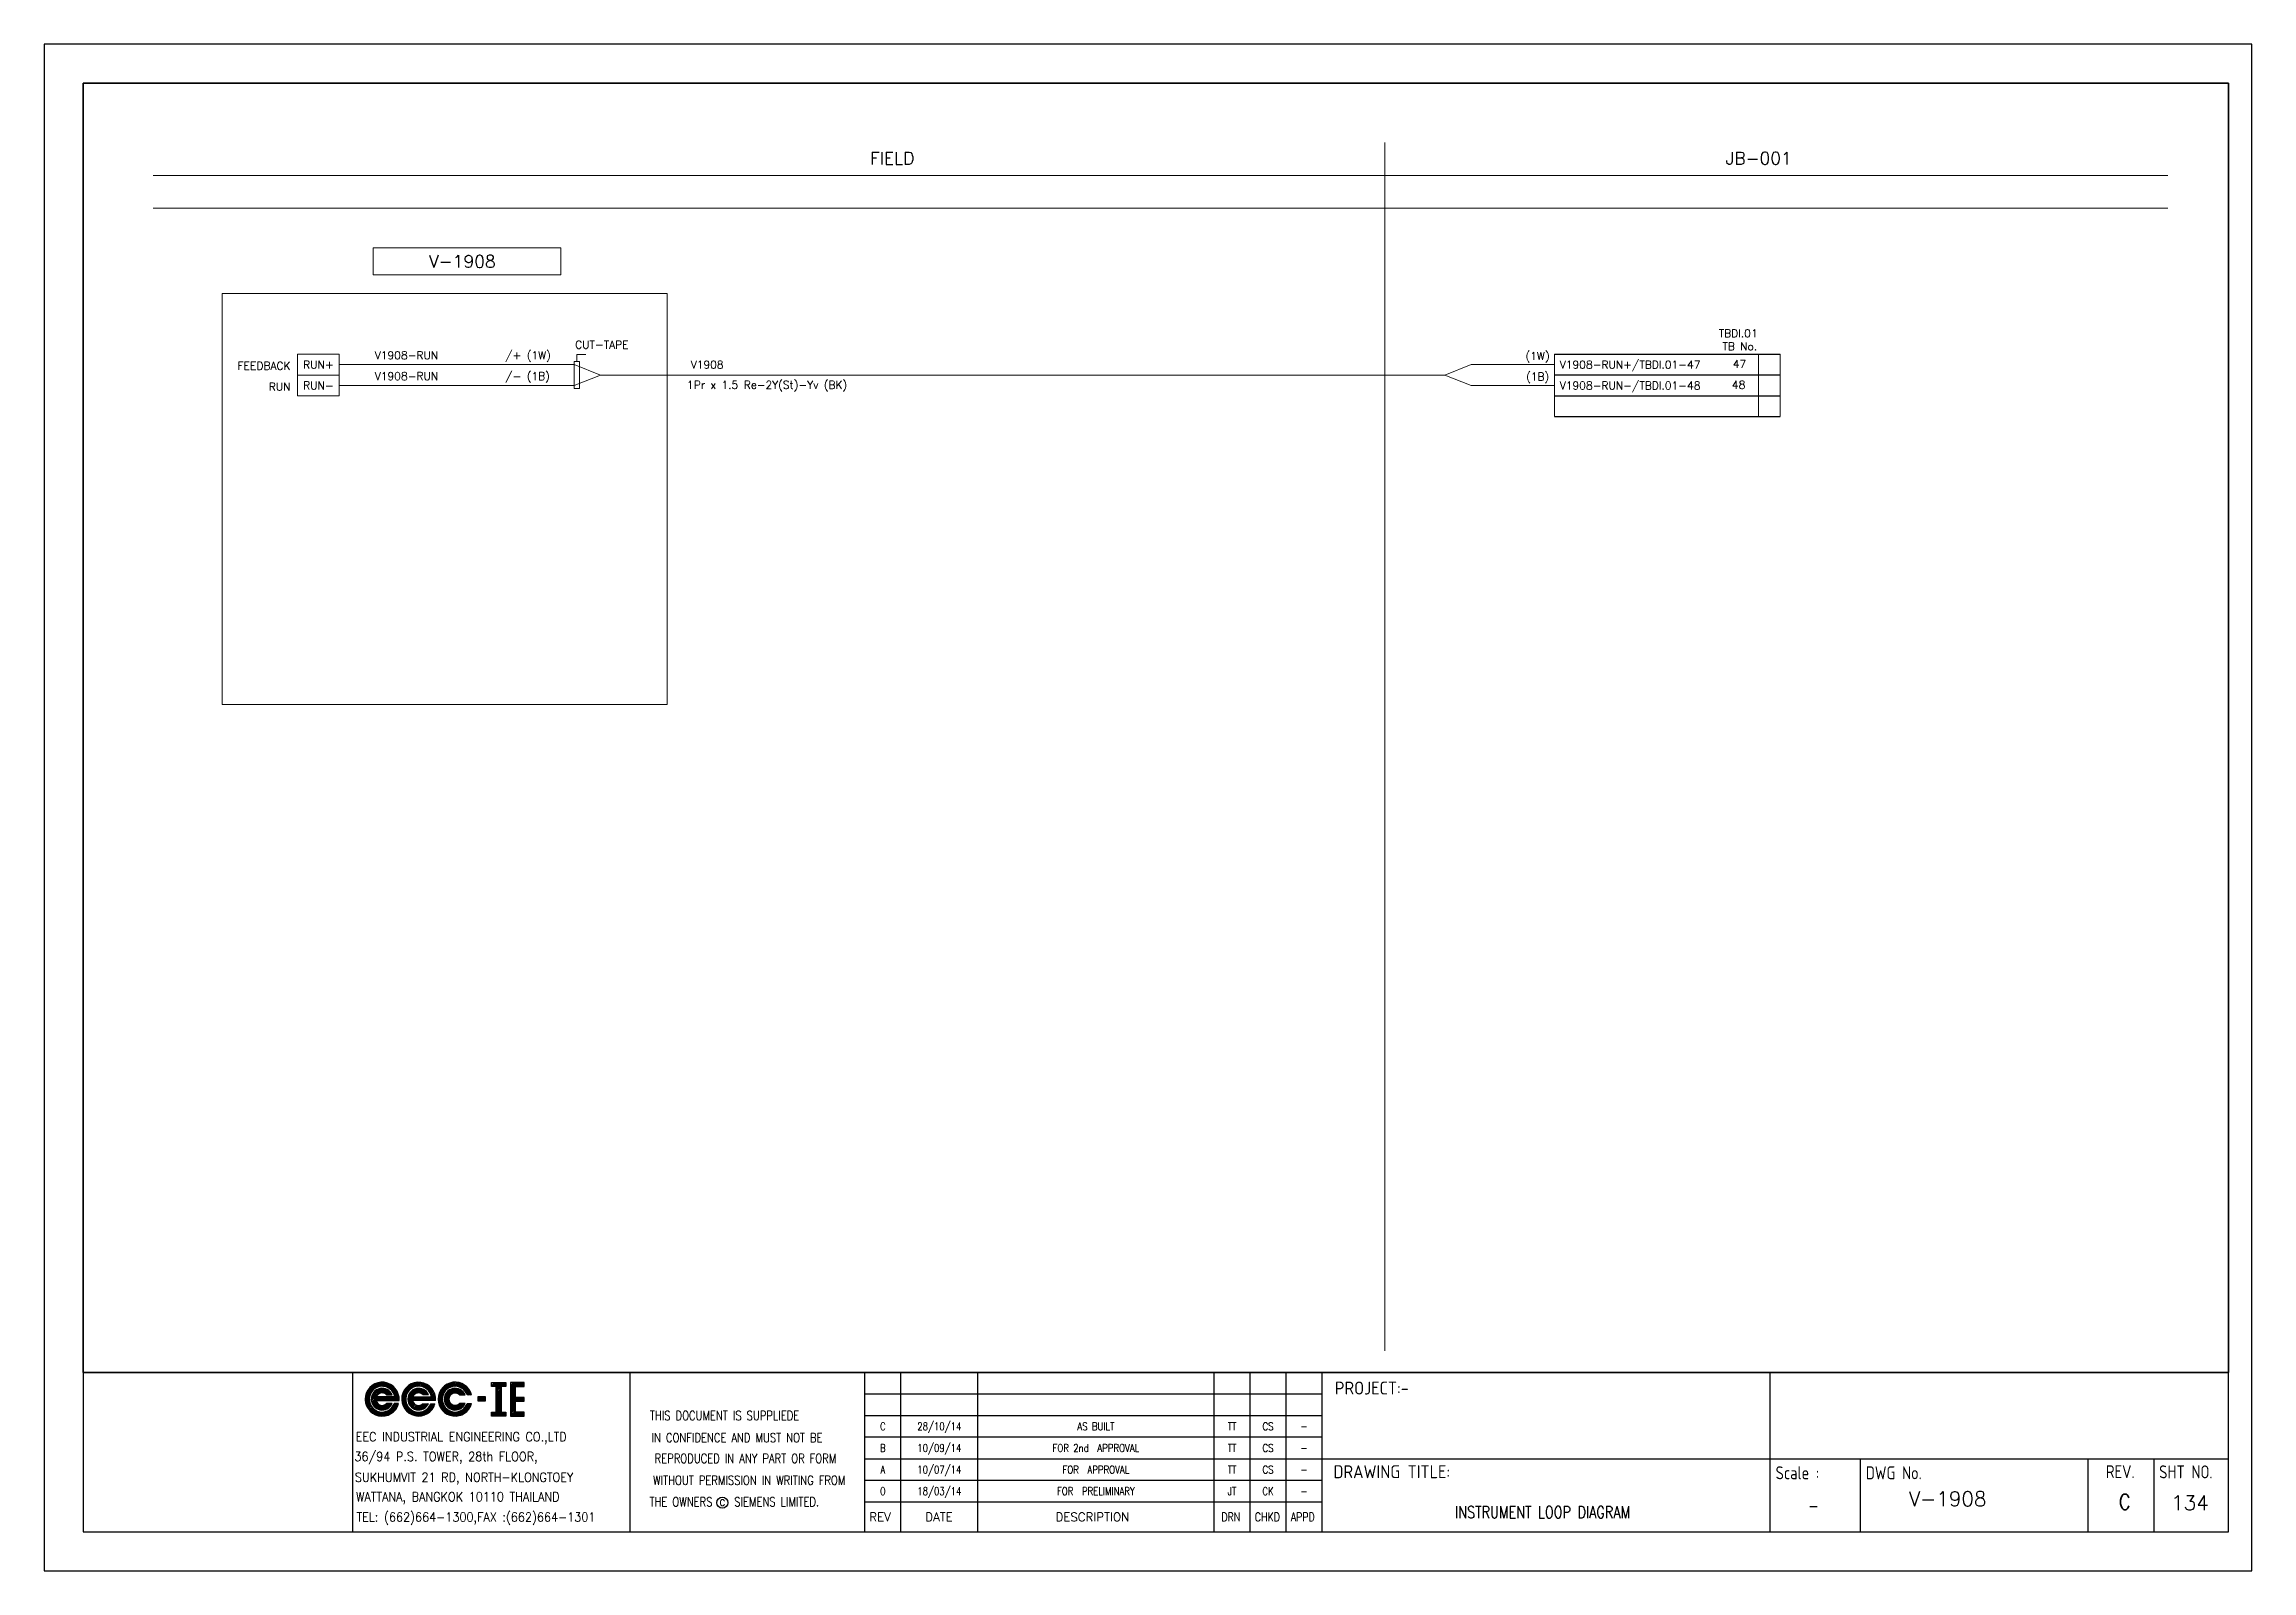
# Model space of a CAD drawing. Header units: millimetres. Extents: x -14942 to 24072, y -50285 to 2207.
# Drawn here: x 19751.4 to 20174.4, y -1540.9 to -1248.4 of the extents above; entities that cross this region are included whole.
import ezdxf
from ezdxf.enums import TextEntityAlignment as Align

# ---------------------------------------------------------------- set-up
doc = ezdxf.new("R2010")
doc.units = ezdxf.units.MM
doc.header["$MEASUREMENT"] = 0
doc.layers.get('0').update_dxf_attribs({"linetype": 'CONTINUOUS'})
for name, color, linetype in [('52049_PAPER A4$0$Frame_A1', 253, 'CONTINUOUS'), ('BORDER', 3, 'CONTINUOUS'), ('INSTRU', 4, 'CONTINUOUS'), ('INSTRUMENT', 1, 'CONTINUOUS'), ('LINE', 3, 'CONTINUOUS'), ('TEXT', 2, 'CONTINUOUS')]:
    doc.layers.add(name, color=color, linetype=linetype)
doc.styles.add('52049_PAPER A4$0$ISO Proportional', font='isocp.shx')
doc.styles.add('52049_PAPER A4$0$ROMANS', font='isocp.shx')
doc.styles.add('52049_PAPER A4$0$Romans-title', font='romans.shx')
doc.styles.add('ROMANS', font='romans')

# ---------------------------------------------------------------- blocks, each defined once
blk = doc.blocks.new('52049_PAPER A4$0$eec-ie')
at = {"layer": '52049_PAPER A4$0$Frame_A1', "color": 0, "lineweight": -3}
for p, q in [((0, 0), (0.87, 0.87)), ((0, -0.08), (0.3, 0.22)), ((0, -0.16), (0.26, 0.1)), ((0, -0.23), (0.24, 0)), ((0.01, 0.09), (0.78, 0.86)), ((0.04, 0.2), (0.68, 0.83)), ((0.09, 0.32), (0.55, 0.78)), ((0.26, 0.57), (0.3, 0.62)), ((0.34, -0.12), (1, 0.53)), ((0.35, -0.04), (0.92, 0.53)), ((0.35, -0.19), (1.07, 0.52)), ((0.36, 0.05), (0.82, 0.51)), ((0.37, -0.26), (0.66, 0.04)), ((0.39, -0.32), (0.74, 0.04)), ((0.4, 0.17), (0.7, 0.47)), ((0.41, -0.37), (0.82, 0.04)), ((1.69, 0.04), (0.64, 0.04)), ((0.65, 0.57), (0.96, 0.88)), ((0.68, -0.17), (0.9, 0.04)), ((0.76, -0.17), (0.98, 0.04)), ((0.77, 0.62), (1.03, 0.88)), ((0.84, -0.17), (1.05, 0.04)), ((0.87, 0.64), (1.1, 0.87)), ((0.87, 0.25), (1.13, 0.51)), ((0.92, -0.17), (1.13, 0.04)), ((0.95, 0.64), (1.17, 0.86)), ((0.96, 0.26), (1.19, 0.49)), ((1, -0.17), (1.21, 0.04)), ((1.03, 0.64), (1.23, 0.84)), ((1.03, 0.25), (1.24, 0.46)), ((1.07, -0.17), (1.29, 0.04)), ((1.09, 0.24), (1.29, 0.44)), ((1.1, 0.63), (1.29, 0.82)), ((1.15, 0.21), (1.34, 0.4)), ((1.15, -0.17), (1.37, 0.04)), ((1.16, 0.62), (1.35, 0.8)), ((1.19, 0.18), (1.38, 0.37)), ((1.22, 0.6), (1.4, 0.78)), ((1.22, 0.15), (1.54, 0.15)), ((1.23, -0.17), (1.44, 0.04)), ((1.25, 0.15), (1.42, 0.33)), ((1.28, 0.57), (1.45, 0.75)), ((1.31, -0.17), (1.52, 0.04)), ((1.32, 0.15), (1.46, 0.29)), ((1.33, 0.55), (1.5, 0.72)), ((1.38, 0.52), (1.54, 0.69)), ((1.39, -0.17), (1.6, 0.04)), ((1.4, 0.15), (1.49, 0.24)), ((1.42, 0.49), (1.59, 0.65)), ((1.46, 0.45), (1.63, 0.62)), ((1.46, -0.17), (1.68, 0.04)), ((1.48, 0.15), (1.52, 0.19)), ((1.5, 0.41), (1.67, 0.58)), ((1.54, 0.37), (1.71, 0.54)), ((1.54, -0.17), (1.9, 0.18)), ((1.57, 0.33), (1.74, 0.49)), ((1.6, 0.28), (1.77, 0.45)), ((1.62, -0.17), (1.91, 0.12)), ((1.63, 0.23), (1.8, 0.4)), ((1.65, 0.17), (1.83, 0.35)), ((1.67, 0.11), (1.86, 0.3)), ((1.69, 0.05), (1.88, 0.24)), ((1.7, -0.17), (1.93, 0.06)), ((2.09, -0.09), (2.37, 0.19)), ((2.1, -0.01), (2.51, 0.41)), ((2.1, -0.17), (2.34, 0.08)), ((2.11, 0.08), (2.88, 0.86)), ((2.13, 0.18), (2.78, 0.83)), ((2.18, 0.31), (2.65, 0.78)), ((2.31, 0.52), (2.45, 0.65)), ((2.44, -0.05), (3.02, 0.52)), ((2.44, -0.13), (3.1, 0.52)), ((2.45, -0.2), (2.78, 0.13)), ((2.46, 0.04), (2.93, 0.51)), ((2.46, -0.26), (2.76, 0.04)), ((2.48, -0.32), (2.84, 0.04)), ((2.49, 0.15), (2.81, 0.47)), ((2.56, 0.45), (2.97, 0.87)), ((2.72, -0.17), (2.92, 0.04)), ((2.73, 0.04), (3.79, 0.04)), ((2.77, 0.59), (3.06, 0.87)), ((2.79, -0.17), (3, 0.04)), ((2.84, 0.19), (3.17, 0.51)), ((2.87, -0.17), (3.08, 0.04)), ((2.89, 0.63), (3.13, 0.87)), ((2.95, -0.17), (3.15, 0.04)), ((2.98, 0.64), (3.2, 0.86)), ((2.98, 0.26), (3.23, 0.5)), ((3.03, -0.17), (3.23, 0.04)), ((3.06, 0.65), (3.27, 0.85)), ((3.07, 0.26), (3.29, 0.48)), ((3.11, -0.17), (3.31, 0.04)), ((3.14, 0.64), (3.33, 0.83)), ((3.14, 0.25), (3.34, 0.46)), ((3.18, -0.17), (3.39, 0.04)), ((3.2, 0.24), (3.39, 0.43)), ((3.21, 0.63), (3.39, 0.81)), ((3.25, 0.21), (3.44, 0.4)), ((3.26, -0.17), (3.47, 0.04)), ((3.27, 0.62), (3.44, 0.79)), ((3.29, 0.18), (3.48, 0.36)), ((3.62, 0.16), (3.31, 0.16)), ((3.33, 0.6), (3.5, 0.77)), ((3.34, -0.17), (3.54, 0.04)), ((3.36, 0.16), (3.52, 0.32)), ((3.38, 0.57), (3.55, 0.74)), ((3.42, -0.17), (3.62, 0.04)), ((3.43, 0.55), (3.59, 0.71)), ((3.43, 0.16), (3.55, 0.28)), ((3.48, 0.52), (3.64, 0.68)), ((3.5, -0.17), (3.7, 0.04)), ((3.51, 0.16), (3.58, 0.23)), ((3.52, 0.48), (3.68, 0.64)), ((3.57, 0.45), (3.72, 0.61)), ((3.57, -0.17), (3.78, 0.04)), ((3.59, 0.16), (3.61, 0.18)), ((3.6, 0.41), (3.76, 0.57)), ((3.64, 0.37), (3.8, 0.53)), ((3.65, -0.17), (3.99, 0.17)), ((3.67, 0.32), (3.83, 0.48)), ((3.7, 0.27), (3.87, 0.44)), ((3.73, 0.22), (3.9, 0.39)), ((3.73, -0.17), (4, 0.11)), ((3.75, 0.17), (3.92, 0.34)), ((3.77, 0.11), (3.95, 0.28)), ((3.79, 0.05), (3.97, 0.23)), ((3.81, -0.17), (4.02, 0.04)), ((4.18, -0.03), (4.57, 0.36)), ((4.18, -0.11), (4.47, 0.18)), ((4.18, -0.18), (4.43, 0.07)), ((4.19, 0.06), (5, 0.86)), ((4.21, 0.16), (4.9, 0.84)), ((4.25, 0.28), (4.78, 0.8)), ((4.34, 0.45), (4.61, 0.71)), ((4.53, -0.15), (5.2, 0.53)), ((4.53, -0.07), (5.13, 0.53)), ((4.54, 0.02), (5.04, 0.52)), ((4.54, -0.22), (4.86, 0.1)), ((4.57, 0.12), (4.93, 0.49)), ((4.69, 0.48), (5.08, 0.87)), ((4.69, 0.32), (4.73, 0.37)), ((4.88, 0.59), (5.16, 0.88)), ((4.96, 0.2), (5.27, 0.52)), ((4.99, 0.63), (5.24, 0.87)), ((5.08, 0.64), (5.31, 0.86)), ((5.09, 0.25), (5.33, 0.5)), ((5.16, 0.64), (5.37, 0.85)), ((5.17, 0.26), (5.39, 0.48)), ((5.24, 0.64), (5.43, 0.83)), ((5.24, 0.25), (5.44, 0.46)), ((5.3, 0.63), (5.49, 0.82)), ((5.3, 0.23), (5.49, 0.43)), ((5.35, 0.2), (5.54, 0.39)), ((5.37, 0.61), (5.55, 0.79)), ((5.39, 0.17), (5.58, 0.36)), ((5.4, 0.15), (5.72, 0.15)), ((5.42, 0.59), (5.6, 0.77)), ((5.46, 0.15), (5.62, 0.32)), ((5.48, 0.57), (5.65, 0.74)), ((5.53, 0.54), (5.7, 0.71)), ((5.53, 0.15), (5.65, 0.27)), ((5.58, 0.51), (5.74, 0.68)), ((5.61, 0.15), (5.68, 0.23)), ((5.62, 0.47), (5.79, 0.64)), ((5.66, 0.44), (5.83, 0.6)), ((5.69, 0.15), (5.71, 0.18)), ((5.7, 0.4), (5.87, 0.56)), ((5.73, 0.36), (5.9, 0.52)), ((5.77, 0.31), (5.94, 0.48)), ((5.8, 0.26), (5.97, 0.43)), ((5.82, 0.21), (6, 0.38)), ((5.85, 0.15), (6.02, 0.33)), ((6.09, 0.15), (5.85, 0.15)), ((5.92, 0.15), (6.05, 0.28)), ((6, 0.15), (6.07, 0.22)), ((6.08, 0.15), (6.09, 0.16)), ((6.9, 0.04), (6.46, 0.04)), ((6.46, 0.04), (6.46, -0.18)), ((6.46, -0.01), (6.51, 0.04)), ((6.46, -0.09), (6.59, 0.04)), ((6.46, -0.17), (6.66, 0.04)), ((6.52, -0.18), (6.74, 0.04)), ((6.6, -0.18), (6.82, 0.04)), ((6.68, -0.18), (6.9, 0.04)), ((6.9, -0.18), (6.9, 0.04)), ((7.23, 0.68), (7.41, 0.86)), ((7.27, 0.64), (7.49, 0.86)), ((7.35, 0.64), (7.57, 0.86)), ((7.43, 0.64), (7.65, 0.86)), ((7.5, 0.64), (7.72, 0.86)), ((7.51, 0.57), (7.8, 0.86)), ((7.51, 0.49), (7.88, 0.86)), ((7.51, 0.41), (7.96, 0.86)), ((7.51, 0.34), (7.78, 0.61)), ((7.51, 0.26), (7.78, 0.53)), ((7.51, 0.18), (7.78, 0.45)), ((7.51, 0.1), (7.78, 0.38)), ((7.51, 0.02), (7.78, 0.3)), ((7.51, -0.05), (7.78, 0.22)), ((7.51, -0.13), (7.78, 0.14)), ((7.51, -0.21), (7.78, 0.07)), ((7.82, 0.64), (8.04, 0.86)), ((7.89, 0.64), (8.06, 0.81)), ((7.97, 0.64), (8.06, 0.73)), ((8.05, 0.64), (8.06, 0.65)), ((8.33, 0.46), (8.74, 0.86)), ((8.33, 0.54), (8.66, 0.86)), ((8.33, 0.38), (8.82, 0.86)), ((8.33, 0.69), (8.5, 0.86)), ((8.33, 0.62), (8.58, 0.86)), ((8.33, 0.3), (8.61, 0.58)), ((8.33, 0.23), (8.61, 0.5)), ((8.33, 0.15), (8.61, 0.42)), ((8.33, 0.07), (8.61, 0.35)), ((8.33, -0.01), (8.61, 0.27)), ((8.33, -0.09), (8.61, 0.19)), ((8.33, -0.16), (8.61, 0.11)), ((8.33, -0.24), (8.61, 0.03)), ((8.33, -0.4), (8.74, 0.01)), ((8.33, -0.32), (8.66, 0.01)), ((8.33, -0.48), (8.82, 0.01)), ((8.67, 0.64), (8.89, 0.86)), ((8.68, -0.21), (8.9, 0.01)), ((8.75, 0.64), (8.97, 0.86)), ((8.75, -0.21), (8.97, 0.01)), ((8.83, 0.64), (9.05, 0.86)), ((8.83, -0.21), (9.05, 0.01)), ((8.91, 0.64), (9.11, 0.84)), ((8.99, 0.64), (9.11, 0.76)), ((9.06, 0.64), (9.11, 0.69)), ((0.02, -0.3), (0.23, -0.08)), ((0.03, -0.36), (0.23, -0.16)), ((0.05, -0.42), (0.24, -0.23)), ((0.07, -0.47), (0.26, -0.29)), ((0.1, -0.53), (0.27, -0.35)), ((0.12, -0.58), (0.3, -0.4)), ((0.15, -0.63), (0.32, -0.46)), ((0.19, -0.67), (0.35, -0.5)), ((0.22, -0.72), (0.39, -0.55)), ((0.26, -0.76), (0.42, -0.59)), ((0.3, -0.8), (0.46, -0.63)), ((0.34, -0.83), (0.5, -0.67)), ((0.38, -0.87), (0.55, -0.7)), ((0.42, -0.9), (0.59, -0.73)), ((0.44, -0.42), (0.64, -0.22)), ((0.47, -0.47), (0.66, -0.27)), ((0.47, -0.93), (0.65, -0.76)), ((0.5, -0.51), (0.69, -0.32)), ((0.52, -0.96), (0.7, -0.78)), ((0.54, -0.55), (0.73, -0.36)), ((0.58, -0.59), (0.78, -0.39)), ((0.58, -0.98), (0.76, -0.8)), ((0.62, -0.17), (1.94, -0.17)), ((0.63, -0.62), (0.83, -0.42)), ((0.63, -1.01), (0.82, -0.82)), ((0.68, -0.65), (0.89, -0.44)), ((0.69, -1.03), (0.89, -0.83)), ((0.73, -0.67), (0.96, -0.45)), ((0.75, -1.04), (0.96, -0.83)), ((0.79, -0.69), (1.04, -0.44)), ((0.82, -1.05), (1.04, -0.83)), ((0.85, -0.71), (1.19, -0.37)), ((0.89, -1.06), (1.14, -0.81)), ((0.92, -0.72), (1.29, -0.34)), ((0.96, -1.07), (1.25, -0.77)), ((1, -0.72), (1.37, -0.34)), ((1.04, -1.06), (1.76, -0.34)), ((1.09, -0.71), (1.45, -0.34)), ((1.13, -1.05), (1.84, -0.34)), ((1.2, -0.67), (1.53, -0.34)), ((1.54, -0.34), (1.22, -0.34)), ((1.23, -1.03), (1.9, -0.36)), ((1.35, -0.99), (1.86, -0.48)), ((1.53, -0.88), (1.76, -0.66)), ((1.65, -0.38), (1.68, -0.34)), ((1.91, -0.34), (1.66, -0.34)), ((1.78, -0.17), (1.94, -0.01)), ((1.85, -0.17), (1.94, -0.09)), ((1.93, -0.17), (1.94, -0.17)), ((2.1, -0.24), (2.32, -0.02)), ((2.11, -0.3), (2.32, -0.1)), ((2.13, -0.36), (2.32, -0.17)), ((2.15, -0.42), (2.33, -0.24)), ((2.17, -0.48), (2.35, -0.3)), ((2.2, -0.53), (2.37, -0.36)), ((2.22, -0.58), (2.39, -0.42)), ((2.25, -0.63), (2.42, -0.47)), ((2.29, -0.68), (2.45, -0.51)), ((2.32, -0.72), (2.48, -0.56)), ((2.36, -0.76), (2.52, -0.6)), ((2.4, -0.8), (2.56, -0.64)), ((2.44, -0.84), (2.6, -0.68)), ((2.48, -0.87), (2.64, -0.71)), ((2.51, -0.38), (2.71, -0.17)), ((2.53, -0.9), (2.69, -0.74)), ((2.54, -0.43), (2.73, -0.23)), ((2.57, -0.47), (2.76, -0.28)), ((2.58, -0.93), (2.74, -0.77)), ((2.6, -0.51), (2.79, -0.33)), ((2.63, -0.96), (2.8, -0.79)), ((2.64, -0.55), (2.83, -0.37)), ((2.68, -0.98), (2.86, -0.81)), ((2.69, -0.59), (2.87, -0.4)), ((4.02, -0.17), (2.71, -0.17)), ((2.73, -0.62), (2.93, -0.43)), ((2.74, -1.01), (2.92, -0.82)), ((2.78, -0.65), (2.99, -0.44)), ((2.8, -1.02), (2.99, -0.83)), ((2.84, -0.67), (3.06, -0.45)), ((2.86, -1.04), (3.06, -0.84)), ((2.9, -0.69), (3.14, -0.44)), ((2.92, -1.05), (3.14, -0.83)), ((2.96, -0.7), (3.32, -0.35)), ((2.99, -1.06), (3.24, -0.81)), ((3.03, -0.71), (3.39, -0.35)), ((3.07, -1.06), (3.36, -0.77)), ((3.11, -0.71), (3.47, -0.35)), ((3.15, -1.06), (3.86, -0.35)), ((3.2, -0.7), (3.55, -0.35)), ((3.24, -1.04), (3.94, -0.35)), ((3.31, -0.35), (3.62, -0.35)), ((3.32, -0.65), (3.62, -0.36)), ((3.35, -1.02), (3.98, -0.38)), ((3.48, -0.97), (3.93, -0.51)), ((3.74, -0.39), (3.78, -0.35)), ((3.76, -0.35), (3.99, -0.35)), ((3.89, -0.17), (4.02, -0.03)), ((3.96, -0.17), (4.03, -0.11)), ((4.19, -0.25), (4.42, -0.03)), ((4.21, -0.32), (4.41, -0.11)), ((4.22, -0.38), (4.42, -0.18)), ((4.24, -0.44), (4.43, -0.25)), ((4.26, -0.49), (4.45, -0.31)), ((4.29, -0.54), (4.47, -0.37)), ((4.32, -0.59), (4.49, -0.42)), ((4.35, -0.64), (4.52, -0.47)), ((4.38, -0.69), (4.55, -0.52)), ((4.42, -0.73), (4.58, -0.56)), ((4.45, -0.77), (4.62, -0.6)), ((4.49, -0.81), (4.66, -0.64)), ((4.53, -0.84), (4.7, -0.68)), ((4.56, -0.28), (4.8, -0.03)), ((4.58, -0.33), (4.8, -0.11)), ((4.58, -0.88), (4.75, -0.71)), ((4.6, -0.39), (4.81, -0.18)), ((4.62, -0.91), (4.8, -0.74)), ((4.63, -0.44), (4.83, -0.24)), ((4.66, -0.48), (4.86, -0.29)), ((4.67, -0.94), (4.85, -0.77)), ((4.7, -0.52), (4.89, -0.33)), ((4.72, -0.97), (4.9, -0.79)), ((4.74, -0.56), (4.93, -0.37)), ((4.78, -0.6), (4.98, -0.4)), ((4.78, -0.99), (4.96, -0.81)), ((4.83, -0.63), (5.03, -0.43)), ((4.83, -1.01), (5.03, -0.82)), ((4.88, -0.66), (5.09, -0.44)), ((4.89, -1.03), (5.1, -0.83)), ((4.93, -0.68), (5.17, -0.45)), ((4.96, -1.05), (5.17, -0.83)), ((4.99, -0.7), (5.26, -0.43)), ((5.02, -1.06), (5.26, -0.82)), ((5.06, -0.71), (5.43, -0.34)), ((5.09, -1.06), (5.36, -0.8)), ((5.13, -0.72), (5.5, -0.34)), ((5.17, -1.07), (5.49, -0.75)), ((5.21, -0.71), (5.58, -0.34)), ((5.25, -1.06), (5.97, -0.34)), ((5.3, -0.7), (5.66, -0.34)), ((5.35, -1.05), (6.05, -0.34)), ((5.72, -0.34), (5.4, -0.34)), ((5.43, -0.65), (5.71, -0.37)), ((5.45, -1.02), (6.07, -0.4)), ((5.58, -0.96), (6.02, -0.53)), ((5.81, -0.43), (5.89, -0.34)), ((5.85, -0.34), (6.09, -0.34)), ((6.46, -0.18), (6.9, -0.18)), ((6.75, -0.18), (6.9, -0.04)), ((6.83, -0.18), (6.9, -0.12)), ((7.23, -0.95), (7.34, -0.84)), ((7.23, -0.88), (7.26, -0.84)), ((7.23, -1.03), (7.42, -0.84)), ((7.28, -1.07), (7.5, -0.84)), ((7.35, -1.07), (7.78, -0.64)), ((7.43, -1.07), (7.78, -0.71)), ((7.51, -0.29), (7.78, -0.01)), ((7.51, -0.37), (7.78, -0.09)), ((7.51, -0.44), (7.78, -0.17)), ((7.51, -0.52), (7.78, -0.25)), ((7.51, -0.6), (7.78, -0.32)), ((7.51, -0.68), (7.78, -0.4)), ((7.51, -0.76), (7.78, -0.48)), ((7.51, -0.83), (7.78, -0.56)), ((7.51, -1.07), (7.78, -0.79)), ((7.59, -1.07), (7.81, -0.84)), ((7.67, -1.07), (7.89, -0.84)), ((7.74, -1.07), (7.96, -0.84)), ((7.82, -1.07), (8.04, -0.84)), ((7.9, -1.07), (8.06, -0.91)), ((7.98, -1.07), (8.06, -0.98)), ((8.06, -1.07), (8.06, -1.06)), ((8.33, -0.55), (8.61, -0.28)), ((8.33, -0.63), (8.61, -0.36)), ((8.33, -0.71), (8.61, -0.43)), ((8.33, -0.79), (8.61, -0.51)), ((8.33, -0.86), (8.61, -0.59)), ((8.33, -0.94), (8.61, -0.67)), ((8.33, -1.02), (8.61, -0.75)), ((8.37, -1.07), (8.61, -0.82)), ((8.45, -1.07), (8.67, -0.84)), ((8.52, -1.07), (8.74, -0.84)), ((8.6, -1.07), (8.82, -0.84)), ((8.68, -1.07), (8.9, -0.84)), ((8.76, -1.07), (8.98, -0.84)), ((8.84, -1.07), (9.06, -0.84)), ((8.91, -0.21), (9.11, -0.02)), ((8.91, -1.07), (9.11, -0.87)), ((8.99, -0.21), (9.11, -0.09)), ((8.99, -1.07), (9.11, -0.95)), ((9.07, -0.21), (9.11, -0.17)), ((9.07, -1.07), (9.11, -1.03))]:
    blk.add_line(p, q, dxfattribs=at)
for points in [[(7.23, 0.86), (8.06, 0.86), (8.06, 0.64), (7.78, 0.64), (7.78, -0.84), (8.06, -0.84), (8.06, -1.07), (7.23, -1.07), (7.23, -0.84), (7.51, -0.84), (7.51, 0.64), (7.23, 0.64)], [(8.61, 0.01), (8.61, 0.64), (9.11, 0.64), (9.11, 0.86), (8.33, 0.86), (8.33, -1.07), (9.11, -1.07), (9.11, -0.84), (8.61, -0.84), (8.61, -0.21), (9.11, -0.21), (9.11, 0.01)]]:
    blk.add_lwpolyline(points, close=True, dxfattribs=at)
for centre, radius, start, end in [((0.97, -0.09), 0.972, 355.3439, 345.1466), ((0.97, -0.09), 0.737, 10.5243, 340.256), ((0.97, -0.09), 0.623, 23.5697, 336.4303), ((0.97, -0.09), 0.354, 44.7876, 157.6107), ((3.06, -0.09), 0.967, 355.6074, 344.7747), ((3.06, -0.09), 0.742, 10.0766, 339.9937), ((3.06, -0.09), 0.618, 24.2545, 335.7455), ((3.06, -0.09), 0.358, 45.1096, 158.7579), ((5.15, -0.09), 0.972, 14.8534, 345.1466), ((5.15, -0.09), 0.737, 19.744, 340.256), ((5.15, -0.09), 0.623, 23.5697, 336.4303), ((5.15, -0.09), 0.354, 44.7876, 315.2124), ((0.97, -0.09), 0.354, 192.8901, 315.2124), ((3.06, -0.09), 0.358, 191.9242, 314.8904)]:
    blk.add_arc(centre, radius, start, end, dxfattribs=at)
blk = doc.blocks.new('52049_PAPER A4$0$eec logo')
at = {"color": 7, "xscale": 2.786697286423482, "yscale": 2.786697286423482, "zscale": 2.786697286423482}
blk.add_blockref('52049_PAPER A4$0$eec-ie', (50.01, 25.95), dxfattribs=at)
blk = doc.blocks.new('A$C089E5181')
at = {"color": 3}
for p, q in [((-415.5, 38.01), (-4.5, 38.01)), ((-363.94, 38.01), (-363.94, 7.5)), ((-310.77, 38.01), (-310.77, 7.5)), ((-265.75, 7.5), (-265.75, 38.01)), ((-258.85, 7.5), (-258.85, 38.01)), ((-244.11, 7.5), (-244.11, 38.01)), ((-198.84, 7.5), (-198.84, 38.01)), ((-191.95, 7.5), (-191.95, 38.01)), ((-185.05, 7.5), (-185.05, 38.01)), ((-178.16, 38.01), (-178.16, 7.5)), ((-92.38, 38.01), (-92.38, 7.5)), ((-178.16, 21.46), (-4.5, 21.46)), ((-75.06, 21.46), (-75.06, 7.5)), ((-31.4, 21.46), (-31.4, 7.5)), ((-18.75, 21.46), (-18.75, 7.5)), ((-265.75, 13.19), (-178.16, 13.19))]:
    blk.add_line(p, q, dxfattribs=at)
at = {"color": 1}
for p, q in [((-178.16, 33.87), (-265.75, 33.87)), ((-265.75, 29.74), (-178.16, 29.74)), ((-178.16, 25.6), (-265.75, 25.6)), ((-265.75, 21.46), (-178.16, 21.46)), ((-178.16, 17.33), (-265.75, 17.33))]:
    blk.add_line(p, q, dxfattribs=at)
at = {"color": 7}
for p, q in [((-4.5, 38.01), (-96.38, 38.01)), ((-92.38, 38.01), (-92.38, 19.85))]:
    blk.add_line(p, q, dxfattribs=at)
blk.add_lwpolyline([(0, 0), (0, 292.5), (-423, 292.5), (-423, 0)], close=True, dxfattribs=at)
blk.add_lwpolyline([(-415.5, 285), (-4.5, 285), (-4.5, 38.01), (-415.5, 38.01)], close=True)
at = {"color": 3}
blk.add_lwpolyline([(-4.5, 7.5), (-4.5, 285), (-415.5, 285), (-415.5, 7.5)], close=True, dxfattribs=at)
at = {"color": 2}
blk.add_circle((-293.05, 13.05), 1.05, dxfattribs=at)
at = {"color": 3, "xscale": 1.200000000000001, "yscale": 1.200000000000001, "zscale": 1.200000000000001}
blk.add_blockref('52049_PAPER A4$0$eec logo', (-421.49, 2.05), dxfattribs=at)
at = {"color": 2, "style": '52049_PAPER A4$0$ISO Proportional'}
for s, height, p in [('PROJECT:-', 2.482, (-168.61, 35.02)), ('DRAWING TITLE:', 2.4821, (-164.78, 18.99))]:
    blk.add_text(s, height=height, dxfattribs=at).set_placement(p, align=Align.MIDDLE_CENTER)
at = {"color": 2, "style": '52049_PAPER A4$0$Romans-title', "width": 0.8}
for s, p in [('THIS DOCUMENT IS SUPPLIEDE', (-292.63, 29.75)), ('IN CONFIDENCE AND MUST NOT BE', (-290.24, 25.51)), (' REPRODUCED IN ANY PART OR FORM', (-289.1, 21.53)), (' WITHOUT PERMISSION IN WRITING FROM ', (-287.9, 17.35)), ('THE OWNERS   SIEMENS LIMITED. ', (-290.28, 13.22))]:
    blk.add_text(s, height=1.75, dxfattribs=at).set_placement(p, align=Align.MIDDLE)
at = {"color": 2, "style": '52049_PAPER A4$0$Romans-title'}
for s, height, width, p in [('EEC INDUSTRIAL ENGINEERING CO.,LTD', 1.75, 0.9, (-363.31, 24.81)), ('36/94 P.S. TOWER, 28th FLOOR,', 1.75, 0.9, (-363.55, 21.03, -1.75)), ('SUKHUMVIT 21 RD, NORTH-KLONGTOEY', 1.75, 0.9, (-363.45, 17.05, -1.75)), ('WATTANA, BANGKOK 10110 THAILAND ', 1.75, 0.9, (-363.25, 13.31, -1.75)), ('TEL: (662)664-1300,FAX :(662)664-1301', 1.75, 0.9, (-363.14, 9.42, -1.75)), ('DRN', 1.655, 0.8, (-197.44, 9.49)), ('CHKD', 1.655, 0.8, (-191.03, 9.49)), ('APPD', 1.655, 0.8, (-184.14, 9.49))]:
    blk.add_text(s, height=height, dxfattribs=dict(at, width=width)).set_placement(p)
at = {"color": 2}
for s, height, style, width, p in [('C', 1.5, '52049_PAPER A4$0$Romans-title', 0.8, (-262.3, 27.67)), ('28/10/14', 1.5, '52049_PAPER A4$0$Romans-title', 0.8, (-251.48, 27.67)), ('AS BUILT', 1.5, '52049_PAPER A4$0$Romans-title', 0.8, (-221.48, 27.67)), ('TT', 1.5, '52049_PAPER A4$0$Romans-title', 0.8, (-195.39, 27.67)), ('CS', 1.5, '52049_PAPER A4$0$Romans-title', 0.8, (-188.5, 27.67)), ('-', 1.5, '52049_PAPER A4$0$Romans-title', 0.8, (-181.6, 27.67)), ('B', 1.5, '52049_PAPER A4$0$Romans-title', 0.8, (-262.3, 23.53)), ('10/09/14', 1.5, '52049_PAPER A4$0$Romans-title', 0.8, (-251.48, 23.53)), ('FOR 2nd  APPROVAL', 1.5, '52049_PAPER A4$0$Romans-title', 0.8, (-221.48, 23.53)), ('TT', 1.5, '52049_PAPER A4$0$Romans-title', 0.8, (-195.39, 23.53)), ('CS', 1.5, '52049_PAPER A4$0$Romans-title', 0.8, (-188.5, 23.53)), ('-', 1.5, '52049_PAPER A4$0$Romans-title', 0.8, (-181.6, 23.53)), ('A', 1.5, '52049_PAPER A4$0$Romans-title', 0.8, (-262.3, 19.39)), ('10/07/14', 1.5, '52049_PAPER A4$0$Romans-title', 0.8, (-251.48, 19.39)), ('FOR  APPROVAL', 1.5, '52049_PAPER A4$0$Romans-title', 0.8, (-221.48, 19.39)), ('TT', 1.5, '52049_PAPER A4$0$Romans-title', 0.8, (-195.39, 19.39)), ('CS', 1.5, '52049_PAPER A4$0$Romans-title', 0.8, (-188.5, 19.39)), ('-', 1.5, '52049_PAPER A4$0$Romans-title', 0.8, (-181.6, 19.39)), ('Scale :', 2.482, '52049_PAPER A4$0$ROMANS', 0.9, (-87.06, 18.78)), ('DWG No.', 2.482, '52049_PAPER A4$0$ROMANS', 0.9, (-68.61, 18.78)), ('REV.', 2.482, '52049_PAPER A4$0$ROMANS', 0.9, (-25.21, 18.99)), ('SHT NO.', 2.482, '52049_PAPER A4$0$ROMANS', 0.9, (-12.64, 18.96)), ('0', 1.5, '52049_PAPER A4$0$Romans-title', 0.8, (-262.3, 15.26)), ('18/03/14', 1.5, '52049_PAPER A4$0$Romans-title', 0.8, (-251.48, 15.26)), ('FOR  PRELIMINARY', 1.5, '52049_PAPER A4$0$Romans-title', 0.8, (-221.48, 15.26)), ('JT', 1.5, '52049_PAPER A4$0$Romans-title', 0.8, (-195.39, 15.26)), ('CK', 1.5, '52049_PAPER A4$0$Romans-title', 0.8, (-188.5, 15.26)), ('-', 1.5, '52049_PAPER A4$0$Romans-title', 0.8, (-181.6, 15.26)), ('C', 3, '52049_PAPER A4$0$Romans-title', 0.8, (-24.36, 13.21)), ('-', 2.25, '52049_PAPER A4$0$Romans-title', 0.8, (-84, 12.48))]:
    blk.add_text(s, height=height, dxfattribs=dict(at, style=style, width=width)).set_placement(p, align=Align.MIDDLE_CENTER)
at = {"color": 2, "style": '52049_PAPER A4$0$Romans-title'}
blk.add_text('C', height=1.19, dxfattribs=at).set_placement((-293.05, 13.05), align=Align.MIDDLE)
for s, height, p in [('REV', 1.655, (-264.9, 9.49)), ('DATE', 1.655, (-254.17, 9.49)), ('DESCRIPTION', 1.6548, (-229.2, 9.49))]:
    blk.add_text(s, height=height, dxfattribs=at).set_placement(p)
at = {"layer": 'TEXT', "style": 'ROMANS', "width": 0.8}
blk.add_text('INSTRUMENT LOOP DIAGRAM ', height=2.25, dxfattribs=at).set_placement((-135.27, 11.24), align=Align.MIDDLE_CENTER)
blk = doc.blocks.new('Box')
at = {"layer": 'INSTRU', "color": 7, "lineweight": 13}
for p, q in [((660.48, -1853.29), (660.48, -1865.26)), ((699.59, -1853.29), (699.59, -1865.26)), ((703.72, -1853.29), (703.72, -1865.26))]:
    blk.add_line(p, q, dxfattribs=at)
at = {"layer": 'INSTRUMENT', "color": 7}
for p, q in [((660.48, -1853.29), (703.72, -1853.29)), ((660.48, -1857.28), (703.72, -1857.28)), ((660.48, -1861.27), (703.72, -1861.27)), ((660.48, -1865.26), (703.72, -1865.26))]:
    blk.add_line(p, q, dxfattribs=at)

msp = doc.modelspace()

# ---------------------------------------------------------------- linework, layer by layer
at = {"layer": 'BORDER', "color": 7, "lineweight": 13, "ltscale": 2.5}
msp.add_line((20008.26, -1267.27), (20008.26, -1498.81), dxfattribs=at)
at = {"layer": 'BORDER', "color": 7, "lineweight": 13}
for p, q in [((19772.23, -1273.57), (20158.26, -1273.57)), ((19772.23, -1279.87), (20158.26, -1279.87))]:
    msp.add_line(p, q, dxfattribs=at)
at = {"layer": 'INSTRU', "color": 7, "lineweight": 13}
for p, q in [((19799.93, -1307.83), (19807.93, -1307.83)), ((19799.93, -1307.83), (19799.93, -1311.83)), ((19807.93, -1307.83), (19807.93, -1311.83)), ((19799.93, -1311.83), (19807.93, -1311.83)), ((19799.93, -1311.83), (19799.93, -1315.83)), ((19807.93, -1311.83), (19807.93, -1315.83)), ((19799.93, -1315.83), (19807.93, -1315.83)), ((19799.93, -1315.83), (19807.93, -1315.83))]:
    msp.add_line(p, q, dxfattribs=at)
at = {"layer": 'LINE', "color": 7, "lineweight": 13}
for p, q in [((19814.41, -1287.43), (19850.38, -1287.43)), ((19814.41, -1287.43), (19814.41, -1292.64)), ((19850.38, -1287.43), (19850.38, -1292.64)), ((19814.41, -1292.64), (19850.38, -1292.64)), ((19807.93, -1309.83), (19852.95, -1309.83)), ((19852.95, -1309.23), (19852.95, -1314.43)), ((19852.95, -1309.23), (19853.95, -1309.23)), ((19857.95, -1311.83), (19852.95, -1309.83)), ((19853.45, -1307.89), (19855.16, -1307.89)), ((19853.95, -1309.23), (19853.95, -1314.43)), ((20019.78, -1311.83), (20024.78, -1309.83)), ((20040.72, -1309.83), (20024.78, -1309.83)), ((19807.93, -1313.83), (19852.95, -1313.83)), ((19852.95, -1313.83), (19857.95, -1311.83)), ((19852.95, -1314.43), (19853.95, -1314.43)), ((19857.95, -1311.83), (20019.78, -1311.83)), ((20019.78, -1311.83), (20024.78, -1313.83)), ((20040.72, -1313.83), (20024.78, -1313.83))]:
    msp.add_line(p, q, dxfattribs=at)
at = {"layer": 'LINE', "color": 7, "lineweight": 13, "ltscale": 8}
for p, q in [((19785.5, -1374.95), (19785.5, -1296.22)), ((19870.73, -1296.22), (19785.5, -1296.22)), ((19870.73, -1374.95), (19870.73, -1296.22)), ((19870.73, -1374.95), (19785.5, -1374.95))]:
    msp.add_line(p, q, dxfattribs=at)
at = {"layer": 'TEXT', "color": 7, "lineweight": 13}
msp.add_line((19853.45, -1309.23), (19853.45, -1307.89), dxfattribs=at)

# ---------------------------------------------------------------- block references
at = {"layer": 'INSTRUMENT', "color": 1}
msp.add_blockref('Box', (19380.27, 545.46), dxfattribs=at)
at = {"layer": 'LINE', "color": 7, "lineweight": 13}
msp.add_blockref('A$C089E5181', (20174.37, -1540.93), dxfattribs=at)

# ---------------------------------------------------------------- texts
at = {"layer": 'TEXT', "color": 7, "lineweight": 13, "style": 'ROMANS'}
for s, height, p in [('FIELD', 2.4, (19909.59, -1271.5)), ('JB-001', 2.4, (20073.56, -1271.5)), ('/+ (1W)', 1.5, (19839.72, -1308.79)), ('CUT-TAPE', 1.5, (19853.12, -1306.78)), ('TBDI.01 ', 1.5, (20072.24, -1304.59)), ('TB No.', 1.5, (20072.92, -1307.09)), ('V1908-RUN', 1.5, (19814.73, -1308.79)), ('V1908-RUN', 1.5, (19814.73, -1312.79)), ('/- (1B)', 1.5, (19839.72, -1312.79)), ('V1908', 1.5, (19875.26, -1310.6)), ('(1W)', 1.5, (20035.21, -1308.92)), ('(1B)', 1.5, (20035.31, -1312.87)), ('V1908-RUN+/TBDI.01-47', 1.5, (20041.78, -1310.59)), ('47', 1.5, (20074.9, -1310.45)), (' 1Pr x 1.5 Re-2Y(St)-Yv (BK)', 1.5, (19873.51, -1314.46)), ('V1908-RUN-/TBDI.01-48', 1.5, (20041.78, -1314.59)), ('48', 1.5, (20074.76, -1314.45)), ('V-1908', 2.8, (20108.65, -1528.54))]:
    msp.add_text(s, height=height, dxfattribs=at).set_placement(p)
msp.add_text('V-1908', height=2.4, dxfattribs=at).set_placement((19831.51, -1291.25), align=Align.CENTER)
for s, p in [('FEEDBACK', (19798.59, -1310.81)), ('RUN', (19798.59, -1314.81))]:
    msp.add_text(s, height=1.5, dxfattribs=at).set_placement(p, align=Align.RIGHT)
for s, height, p in [('RUN+', 1.5, (19803.93, -1309.83)), ('RUN-', 1.5, (19803.93, -1313.83)), ('134', 2.8, (20162.51, -1527.89))]:
    msp.add_text(s, height=height, dxfattribs=at).set_placement(p, align=Align.MIDDLE)

doc.saveas('drawing.dxf')
